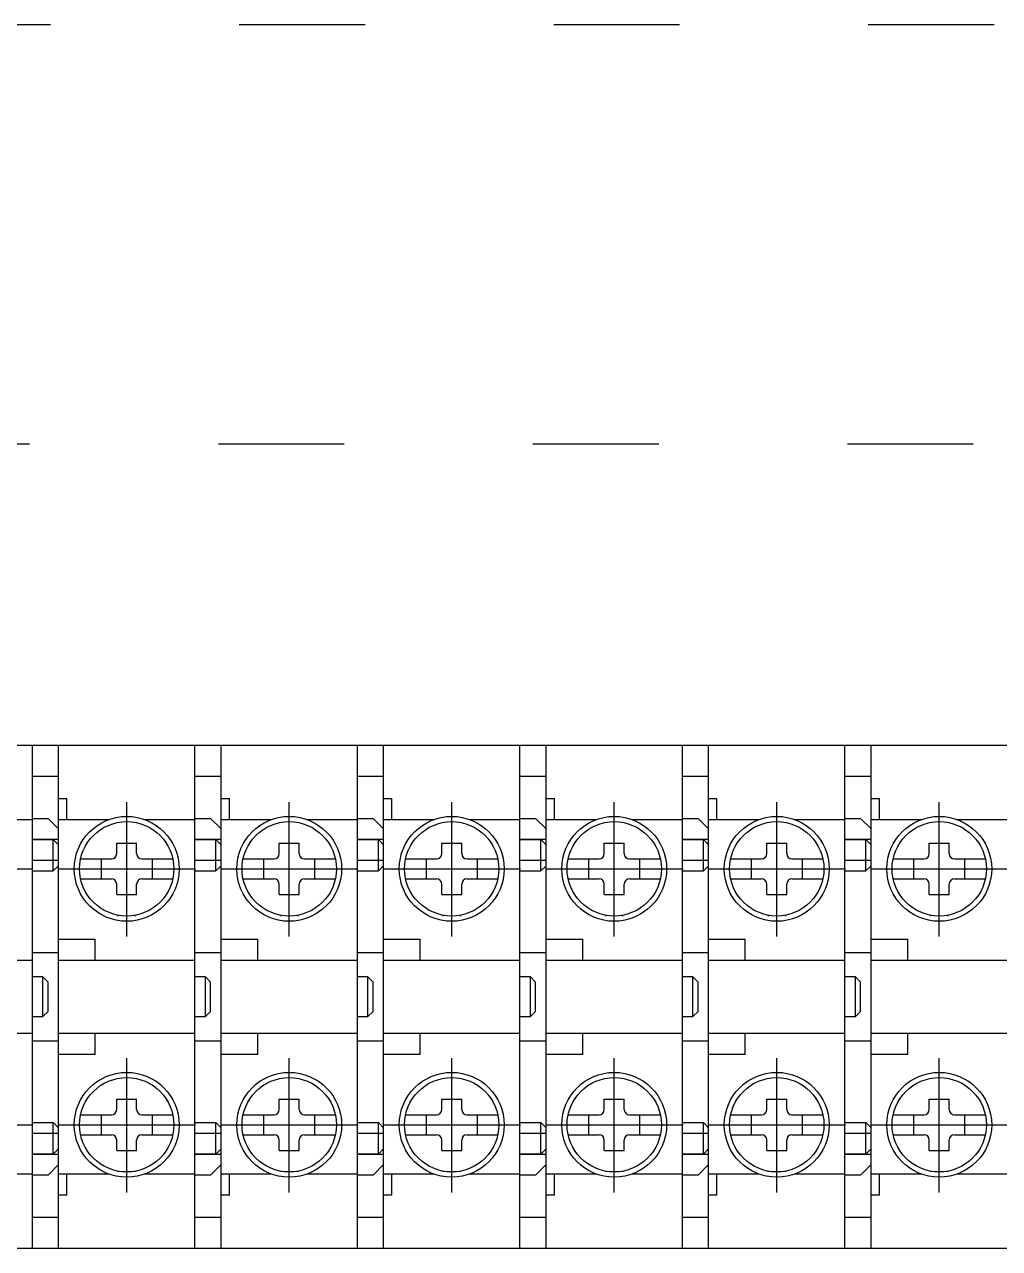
# Model space of a CAD drawing. Header units: millimetres. Extents: x 14879 to 38758, y -20740 to 1136.
# Drawn here: x 35411.6 to 35504.6, y -7659.7 to -7543 of the extents above; entities that cross this region are included whole.
import ezdxf

# ---------------------------------------------------------------- set-up
doc = ezdxf.new("R2010")
doc.units = ezdxf.units.MM
doc.linetypes.add('ACAD_ISO03W100', pattern=[30, 12, -18])
doc.linetypes.add('CENTER', pattern=[50.8, 31.75, -6.35, 6.35, -6.35])

msp = doc.modelspace()

# ---------------------------------------------------------------- linework, layer by layer
at = {"color": 3}
for p, q in [((35396.88, -7611.69), (35412.38, -7611.69)), ((35412.38, -7659.69), (35412.38, -7611.69)), ((35412.38, -7659.69), (35412.38, -7611.69)), ((35412.38, -7611.69), (35427.88, -7611.69)), ((35412.38, -7659.69), (35412.38, -7611.69)), ((35414.88, -7632.19), (35414.88, -7611.69)), ((35427.88, -7659.69), (35427.88, -7611.69)), ((35427.88, -7659.69), (35427.88, -7611.69)), ((35427.88, -7611.69), (35443.38, -7611.69)), ((35427.88, -7659.69), (35427.88, -7611.69)), ((35430.38, -7632.19), (35430.38, -7611.69)), ((35443.38, -7659.69), (35443.38, -7611.69)), ((35443.38, -7659.69), (35443.38, -7611.69)), ((35443.38, -7611.69), (35458.88, -7611.69)), ((35443.38, -7659.69), (35443.38, -7611.69)), ((35445.88, -7632.19), (35445.88, -7611.69)), ((35458.88, -7659.69), (35458.88, -7611.69)), ((35458.88, -7659.69), (35458.88, -7611.69)), ((35458.88, -7611.69), (35474.38, -7611.69)), ((35458.88, -7659.69), (35458.88, -7611.69)), ((35461.38, -7632.19), (35461.38, -7611.69)), ((35474.38, -7659.69), (35474.38, -7611.69)), ((35474.38, -7659.69), (35474.38, -7611.69)), ((35474.38, -7611.69), (35489.88, -7611.69)), ((35474.38, -7659.69), (35474.38, -7611.69)), ((35476.88, -7632.19), (35476.88, -7611.69)), ((35489.88, -7659.69), (35489.88, -7611.69)), ((35489.88, -7659.69), (35489.88, -7611.69)), ((35489.88, -7611.69), (35505.38, -7611.69)), ((35489.88, -7659.69), (35489.88, -7611.69)), ((35492.38, -7632.19), (35492.38, -7611.69)), ((35414.88, -7614.68), (35412.38, -7614.68)), ((35430.38, -7614.68), (35427.88, -7614.68)), ((35445.88, -7614.68), (35443.38, -7614.68)), ((35461.38, -7614.68), (35458.88, -7614.68)), ((35476.88, -7614.68), (35474.38, -7614.68)), ((35492.38, -7614.68), (35489.88, -7614.68)), ((35414.88, -7616.79), (35415.68, -7616.79)), ((35415.68, -7618.79), (35415.68, -7616.79)), ((35430.38, -7616.79), (35431.18, -7616.79)), ((35431.18, -7618.79), (35431.18, -7616.79)), ((35445.88, -7616.79), (35446.68, -7616.79)), ((35446.68, -7618.79), (35446.68, -7616.79)), ((35461.38, -7616.79), (35462.18, -7616.79)), ((35462.18, -7618.79), (35462.18, -7616.79)), ((35476.88, -7616.79), (35477.68, -7616.79)), ((35477.68, -7618.79), (35477.68, -7616.79)), ((35492.38, -7616.79), (35493.18, -7616.79)), ((35493.18, -7618.79), (35493.18, -7616.79)), ((35407.58, -7618.79), (35412.38, -7618.79)), ((35412.38, -7618.69), (35413.88, -7618.69)), ((35412.38, -7618.69), (35413.88, -7618.69)), ((35414.88, -7619.69), (35413.88, -7618.69)), ((35414.88, -7619.69), (35413.88, -7618.69)), ((35414.88, -7618.79), (35419.67, -7618.79)), ((35423.08, -7618.79), (35427.88, -7618.79)), ((35427.88, -7618.69), (35429.38, -7618.69)), ((35427.88, -7618.69), (35429.38, -7618.69)), ((35430.38, -7619.69), (35429.38, -7618.69)), ((35430.38, -7619.69), (35429.38, -7618.69)), ((35430.38, -7618.79), (35435.17, -7618.79)), ((35438.58, -7618.79), (35443.38, -7618.79)), ((35443.38, -7618.69), (35444.88, -7618.69)), ((35443.38, -7618.69), (35444.88, -7618.69)), ((35445.88, -7619.69), (35444.88, -7618.69)), ((35445.88, -7619.69), (35444.88, -7618.69)), ((35445.88, -7618.79), (35450.67, -7618.79)), ((35454.08, -7618.79), (35458.88, -7618.79)), ((35458.88, -7618.69), (35460.38, -7618.69)), ((35458.88, -7618.69), (35460.38, -7618.69)), ((35461.38, -7619.69), (35460.38, -7618.69)), ((35461.38, -7619.69), (35460.38, -7618.69)), ((35461.38, -7618.79), (35466.17, -7618.79)), ((35469.58, -7618.79), (35474.38, -7618.79)), ((35474.38, -7618.69), (35475.88, -7618.69)), ((35474.38, -7618.69), (35475.88, -7618.69)), ((35476.88, -7619.69), (35475.88, -7618.69)), ((35476.88, -7619.69), (35475.88, -7618.69)), ((35476.88, -7618.79), (35481.67, -7618.79)), ((35485.08, -7618.79), (35489.88, -7618.79)), ((35489.88, -7618.69), (35491.38, -7618.69)), ((35489.88, -7618.69), (35491.38, -7618.69)), ((35492.38, -7619.69), (35491.38, -7618.69)), ((35492.38, -7619.69), (35491.38, -7618.69)), ((35492.38, -7618.79), (35497.17, -7618.79)), ((35500.58, -7618.79), (35505.38, -7618.79)), ((35412.38, -7620.69), (35414.38, -7620.69)), ((35412.38, -7620.69), (35414.38, -7620.69)), ((35414.88, -7620.69), (35412.38, -7620.69)), ((35414.38, -7623.69), (35414.38, -7620.69)), ((35414.38, -7620.69), (35414.88, -7621.19)), ((35414.38, -7623.69), (35414.38, -7620.69)), ((35414.38, -7620.69), (35414.88, -7621.19)), ((35414.88, -7651.69), (35414.88, -7619.69)), ((35414.88, -7651.69), (35414.88, -7619.69)), ((35427.88, -7620.69), (35429.88, -7620.69)), ((35427.88, -7620.69), (35429.88, -7620.69)), ((35430.38, -7620.69), (35427.88, -7620.69)), ((35429.88, -7623.69), (35429.88, -7620.69)), ((35429.88, -7620.69), (35430.38, -7621.19)), ((35429.88, -7623.69), (35429.88, -7620.69)), ((35429.88, -7620.69), (35430.38, -7621.19)), ((35430.38, -7651.69), (35430.38, -7619.69)), ((35430.38, -7651.69), (35430.38, -7619.69)), ((35443.38, -7620.69), (35445.38, -7620.69)), ((35443.38, -7620.69), (35445.38, -7620.69)), ((35445.88, -7620.69), (35443.38, -7620.69)), ((35445.38, -7623.69), (35445.38, -7620.69)), ((35445.38, -7620.69), (35445.88, -7621.19)), ((35445.38, -7623.69), (35445.38, -7620.69)), ((35445.38, -7620.69), (35445.88, -7621.19)), ((35445.88, -7651.69), (35445.88, -7619.69)), ((35445.88, -7651.69), (35445.88, -7619.69)), ((35458.88, -7620.69), (35460.88, -7620.69)), ((35458.88, -7620.69), (35460.88, -7620.69)), ((35461.38, -7620.69), (35458.88, -7620.69)), ((35460.88, -7623.69), (35460.88, -7620.69)), ((35460.88, -7620.69), (35461.38, -7621.19)), ((35460.88, -7623.69), (35460.88, -7620.69)), ((35460.88, -7620.69), (35461.38, -7621.19)), ((35461.38, -7651.69), (35461.38, -7619.69)), ((35461.38, -7651.69), (35461.38, -7619.69)), ((35474.38, -7620.69), (35476.38, -7620.69)), ((35474.38, -7620.69), (35476.38, -7620.69)), ((35476.88, -7620.69), (35474.38, -7620.69)), ((35476.38, -7623.69), (35476.38, -7620.69)), ((35476.38, -7620.69), (35476.88, -7621.19)), ((35476.38, -7623.69), (35476.38, -7620.69)), ((35476.38, -7620.69), (35476.88, -7621.19)), ((35476.88, -7651.69), (35476.88, -7619.69)), ((35476.88, -7651.69), (35476.88, -7619.69)), ((35489.88, -7620.69), (35491.88, -7620.69)), ((35489.88, -7620.69), (35491.88, -7620.69)), ((35492.38, -7620.69), (35489.88, -7620.69)), ((35491.88, -7623.69), (35491.88, -7620.69)), ((35491.88, -7620.69), (35492.38, -7621.19)), ((35491.88, -7623.69), (35491.88, -7620.69)), ((35491.88, -7620.69), (35492.38, -7621.19)), ((35492.38, -7651.69), (35492.38, -7619.69)), ((35492.38, -7651.69), (35492.38, -7619.69)), ((35420.43, -7621.04), (35422.33, -7621.04)), ((35420.43, -7622.04), (35420.43, -7621.04)), ((35422.33, -7622.04), (35422.33, -7621.04)), ((35435.93, -7621.04), (35437.83, -7621.04)), ((35435.93, -7622.04), (35435.93, -7621.04)), ((35437.83, -7622.04), (35437.83, -7621.04)), ((35451.43, -7621.04), (35453.33, -7621.04)), ((35451.43, -7622.04), (35451.43, -7621.04)), ((35453.33, -7622.04), (35453.33, -7621.04)), ((35466.93, -7621.04), (35468.83, -7621.04)), ((35466.93, -7622.04), (35466.93, -7621.04)), ((35468.83, -7622.04), (35468.83, -7621.04)), ((35482.43, -7621.04), (35484.33, -7621.04)), ((35482.43, -7622.04), (35482.43, -7621.04)), ((35484.33, -7622.04), (35484.33, -7621.04)), ((35497.93, -7621.04), (35499.83, -7621.04)), ((35497.93, -7622.04), (35497.93, -7621.04)), ((35499.83, -7622.04), (35499.83, -7621.04)), ((35414.88, -7622.69), (35412.38, -7622.69)), ((35416.98, -7622.54), (35419.93, -7622.54)), ((35418.93, -7622.54), (35418.93, -7624.44)), ((35422.83, -7622.54), (35425.78, -7622.54)), ((35423.83, -7624.44), (35423.83, -7622.54)), ((35430.38, -7622.69), (35427.88, -7622.69)), ((35432.48, -7622.54), (35435.43, -7622.54)), ((35434.43, -7622.54), (35434.43, -7624.44)), ((35438.33, -7622.54), (35441.28, -7622.54)), ((35439.33, -7624.44), (35439.33, -7622.54)), ((35445.88, -7622.69), (35443.38, -7622.69)), ((35447.98, -7622.54), (35450.93, -7622.54)), ((35449.93, -7622.54), (35449.93, -7624.44)), ((35453.83, -7622.54), (35456.78, -7622.54)), ((35454.83, -7624.44), (35454.83, -7622.54)), ((35461.38, -7622.69), (35458.88, -7622.69)), ((35463.48, -7622.54), (35466.43, -7622.54)), ((35465.43, -7622.54), (35465.43, -7624.44)), ((35469.33, -7622.54), (35472.28, -7622.54)), ((35470.33, -7624.44), (35470.33, -7622.54)), ((35476.88, -7622.69), (35474.38, -7622.69)), ((35478.98, -7622.54), (35481.93, -7622.54)), ((35480.93, -7622.54), (35480.93, -7624.44)), ((35484.83, -7622.54), (35487.78, -7622.54)), ((35485.83, -7624.44), (35485.83, -7622.54)), ((35492.38, -7622.69), (35489.88, -7622.69)), ((35494.48, -7622.54), (35497.43, -7622.54)), ((35496.43, -7622.54), (35496.43, -7624.44)), ((35500.33, -7622.54), (35503.28, -7622.54)), ((35501.33, -7624.44), (35501.33, -7622.54)), ((35412.38, -7623.69), (35414.38, -7623.69)), ((35412.38, -7623.69), (35414.38, -7623.69)), ((35414.38, -7623.69), (35414.88, -7623.19)), ((35414.38, -7623.69), (35414.88, -7623.19)), ((35427.88, -7623.69), (35429.88, -7623.69)), ((35427.88, -7623.69), (35429.88, -7623.69)), ((35429.88, -7623.69), (35430.38, -7623.19)), ((35429.88, -7623.69), (35430.38, -7623.19)), ((35443.38, -7623.69), (35445.38, -7623.69)), ((35443.38, -7623.69), (35445.38, -7623.69)), ((35445.38, -7623.69), (35445.88, -7623.19)), ((35445.38, -7623.69), (35445.88, -7623.19)), ((35458.88, -7623.69), (35460.88, -7623.69)), ((35458.88, -7623.69), (35460.88, -7623.69)), ((35460.88, -7623.69), (35461.38, -7623.19)), ((35460.88, -7623.69), (35461.38, -7623.19)), ((35474.38, -7623.69), (35476.38, -7623.69)), ((35474.38, -7623.69), (35476.38, -7623.69)), ((35476.38, -7623.69), (35476.88, -7623.19)), ((35476.38, -7623.69), (35476.88, -7623.19)), ((35489.88, -7623.69), (35491.88, -7623.69)), ((35489.88, -7623.69), (35491.88, -7623.69)), ((35491.88, -7623.69), (35492.38, -7623.19)), ((35491.88, -7623.69), (35492.38, -7623.19)), ((35416.98, -7624.44), (35419.93, -7624.44)), ((35420.43, -7625.94), (35420.43, -7624.94)), ((35422.33, -7625.94), (35422.33, -7624.94)), ((35422.83, -7624.44), (35425.78, -7624.44)), ((35432.48, -7624.44), (35435.43, -7624.44)), ((35435.93, -7625.94), (35435.93, -7624.94)), ((35437.83, -7625.94), (35437.83, -7624.94)), ((35438.33, -7624.44), (35441.28, -7624.44)), ((35447.98, -7624.44), (35450.93, -7624.44)), ((35451.43, -7625.94), (35451.43, -7624.94)), ((35453.33, -7625.94), (35453.33, -7624.94)), ((35453.83, -7624.44), (35456.78, -7624.44)), ((35463.48, -7624.44), (35466.43, -7624.44)), ((35466.93, -7625.94), (35466.93, -7624.94)), ((35468.83, -7625.94), (35468.83, -7624.94)), ((35469.33, -7624.44), (35472.28, -7624.44)), ((35478.98, -7624.44), (35481.93, -7624.44)), ((35482.43, -7625.94), (35482.43, -7624.94)), ((35484.33, -7625.94), (35484.33, -7624.94)), ((35484.83, -7624.44), (35487.78, -7624.44)), ((35494.48, -7624.44), (35497.43, -7624.44)), ((35497.93, -7625.94), (35497.93, -7624.94)), ((35499.83, -7625.94), (35499.83, -7624.94)), ((35500.33, -7624.44), (35503.28, -7624.44)), ((35420.43, -7625.94), (35422.33, -7625.94)), ((35435.93, -7625.94), (35437.83, -7625.94)), ((35451.43, -7625.94), (35453.33, -7625.94)), ((35466.93, -7625.94), (35468.83, -7625.94)), ((35482.43, -7625.94), (35484.33, -7625.94)), ((35497.93, -7625.94), (35499.83, -7625.94)), ((35420.58, -7627.99), (35420.58, -7627.91)), ((35422.18, -7627.91), (35422.18, -7627.99)), ((35436.08, -7627.99), (35436.08, -7627.91)), ((35437.68, -7627.91), (35437.68, -7627.99)), ((35451.58, -7627.99), (35451.58, -7627.91)), ((35453.18, -7627.91), (35453.18, -7627.99)), ((35467.08, -7627.99), (35467.08, -7627.91)), ((35468.68, -7627.91), (35468.68, -7627.99)), ((35482.58, -7627.99), (35482.58, -7627.91)), ((35484.18, -7627.91), (35484.18, -7627.99)), ((35498.08, -7627.99), (35498.08, -7627.91)), ((35499.68, -7627.91), (35499.68, -7627.99)), ((35414.88, -7630.19), (35418.38, -7630.19)), ((35418.38, -7632.19), (35418.38, -7630.19)), ((35430.38, -7630.19), (35433.88, -7630.19)), ((35433.88, -7632.19), (35433.88, -7630.19)), ((35445.88, -7630.19), (35449.38, -7630.19)), ((35449.38, -7632.19), (35449.38, -7630.19)), ((35461.38, -7630.19), (35464.88, -7630.19)), ((35464.88, -7632.19), (35464.88, -7630.19)), ((35476.88, -7630.19), (35480.38, -7630.19)), ((35480.38, -7632.19), (35480.38, -7630.19)), ((35492.38, -7630.19), (35495.88, -7630.19)), ((35495.88, -7632.19), (35495.88, -7630.19)), ((35399.38, -7632.19), (35412.38, -7632.19)), ((35414.88, -7631.49), (35412.38, -7631.49)), ((35414.88, -7632.19), (35427.88, -7632.19)), ((35430.38, -7631.49), (35427.88, -7631.49)), ((35430.38, -7632.19), (35443.38, -7632.19)), ((35445.88, -7631.49), (35443.38, -7631.49)), ((35445.88, -7632.19), (35458.88, -7632.19)), ((35461.38, -7631.49), (35458.88, -7631.49)), ((35461.38, -7632.19), (35474.38, -7632.19)), ((35476.88, -7631.49), (35474.38, -7631.49)), ((35476.88, -7632.19), (35489.88, -7632.19)), ((35492.38, -7631.49), (35489.88, -7631.49)), ((35492.38, -7632.19), (35505.38, -7632.19)), ((35413.38, -7633.79), (35412.38, -7633.79)), ((35413.38, -7633.79), (35412.38, -7633.79)), ((35413.38, -7637.58), (35413.38, -7633.79)), ((35413.38, -7633.79), (35413.88, -7634.29)), ((35413.38, -7637.58), (35413.38, -7633.79)), ((35413.38, -7633.79), (35413.88, -7634.29)), ((35413.88, -7637.08), (35413.88, -7634.29)), ((35413.88, -7637.08), (35413.88, -7634.29)), ((35428.88, -7633.79), (35427.88, -7633.79)), ((35428.88, -7633.79), (35427.88, -7633.79)), ((35428.88, -7637.58), (35428.88, -7633.79)), ((35428.88, -7633.79), (35429.38, -7634.29)), ((35428.88, -7637.58), (35428.88, -7633.79)), ((35428.88, -7633.79), (35429.38, -7634.29)), ((35429.38, -7637.08), (35429.38, -7634.29)), ((35429.38, -7637.08), (35429.38, -7634.29)), ((35444.38, -7633.79), (35443.38, -7633.79)), ((35444.38, -7633.79), (35443.38, -7633.79)), ((35444.38, -7637.58), (35444.38, -7633.79)), ((35444.38, -7633.79), (35444.88, -7634.29)), ((35444.38, -7637.58), (35444.38, -7633.79)), ((35444.38, -7633.79), (35444.88, -7634.29)), ((35444.88, -7637.08), (35444.88, -7634.29)), ((35444.88, -7637.08), (35444.88, -7634.29)), ((35459.88, -7633.79), (35458.88, -7633.79)), ((35459.88, -7633.79), (35458.88, -7633.79)), ((35459.88, -7637.58), (35459.88, -7633.79)), ((35459.88, -7633.79), (35460.38, -7634.29)), ((35459.88, -7637.58), (35459.88, -7633.79)), ((35459.88, -7633.79), (35460.38, -7634.29)), ((35460.38, -7637.08), (35460.38, -7634.29)), ((35460.38, -7637.08), (35460.38, -7634.29)), ((35475.38, -7633.79), (35474.38, -7633.79)), ((35475.38, -7633.79), (35474.38, -7633.79)), ((35475.38, -7637.58), (35475.38, -7633.79)), ((35475.38, -7633.79), (35475.88, -7634.29)), ((35475.38, -7637.58), (35475.38, -7633.79)), ((35475.38, -7633.79), (35475.88, -7634.29)), ((35475.88, -7637.08), (35475.88, -7634.29)), ((35475.88, -7637.08), (35475.88, -7634.29)), ((35490.88, -7633.79), (35489.88, -7633.79)), ((35490.88, -7633.79), (35489.88, -7633.79)), ((35490.88, -7637.58), (35490.88, -7633.79)), ((35490.88, -7633.79), (35491.38, -7634.29)), ((35490.88, -7637.58), (35490.88, -7633.79)), ((35490.88, -7633.79), (35491.38, -7634.29)), ((35491.38, -7637.08), (35491.38, -7634.29)), ((35491.38, -7637.08), (35491.38, -7634.29)), ((35413.88, -7637.08), (35413.38, -7637.58)), ((35413.88, -7637.08), (35413.38, -7637.58)), ((35429.38, -7637.08), (35428.88, -7637.58)), ((35429.38, -7637.08), (35428.88, -7637.58)), ((35444.88, -7637.08), (35444.38, -7637.58)), ((35444.88, -7637.08), (35444.38, -7637.58)), ((35460.38, -7637.08), (35459.88, -7637.58)), ((35460.38, -7637.08), (35459.88, -7637.58)), ((35475.88, -7637.08), (35475.38, -7637.58)), ((35475.88, -7637.08), (35475.38, -7637.58)), ((35491.38, -7637.08), (35490.88, -7637.58)), ((35491.38, -7637.08), (35490.88, -7637.58)), ((35412.38, -7637.58), (35413.38, -7637.58)), ((35412.38, -7637.58), (35413.38, -7637.58)), ((35427.88, -7637.58), (35428.88, -7637.58)), ((35427.88, -7637.58), (35428.88, -7637.58)), ((35443.38, -7637.58), (35444.38, -7637.58)), ((35443.38, -7637.58), (35444.38, -7637.58)), ((35458.88, -7637.58), (35459.88, -7637.58)), ((35458.88, -7637.58), (35459.88, -7637.58)), ((35474.38, -7637.58), (35475.38, -7637.58)), ((35474.38, -7637.58), (35475.38, -7637.58)), ((35489.88, -7637.58), (35490.88, -7637.58)), ((35489.88, -7637.58), (35490.88, -7637.58)), ((35412.38, -7639.19), (35399.38, -7639.19)), ((35427.88, -7639.19), (35414.88, -7639.19)), ((35414.88, -7659.69), (35414.88, -7639.19)), ((35418.38, -7641.19), (35418.38, -7639.19)), ((35443.38, -7639.19), (35430.38, -7639.19)), ((35430.38, -7659.69), (35430.38, -7639.19)), ((35433.88, -7641.19), (35433.88, -7639.19)), ((35458.88, -7639.19), (35445.88, -7639.19)), ((35445.88, -7659.69), (35445.88, -7639.19)), ((35449.38, -7641.19), (35449.38, -7639.19)), ((35474.38, -7639.19), (35461.38, -7639.19)), ((35461.38, -7659.69), (35461.38, -7639.19)), ((35464.88, -7641.19), (35464.88, -7639.19)), ((35489.88, -7639.19), (35476.88, -7639.19)), ((35476.88, -7659.69), (35476.88, -7639.19)), ((35480.38, -7641.19), (35480.38, -7639.19)), ((35505.38, -7639.19), (35492.38, -7639.19)), ((35492.38, -7659.69), (35492.38, -7639.19)), ((35495.88, -7641.19), (35495.88, -7639.19)), ((35412.38, -7639.89), (35414.88, -7639.89)), ((35427.88, -7639.89), (35430.38, -7639.89)), ((35443.38, -7639.89), (35445.88, -7639.89)), ((35458.88, -7639.89), (35461.38, -7639.89)), ((35474.38, -7639.89), (35476.88, -7639.89)), ((35489.88, -7639.89), (35492.38, -7639.89)), ((35418.38, -7641.19), (35414.88, -7641.19)), ((35433.88, -7641.19), (35430.38, -7641.19)), ((35449.38, -7641.19), (35445.88, -7641.19)), ((35464.88, -7641.19), (35461.38, -7641.19)), ((35480.38, -7641.19), (35476.88, -7641.19)), ((35495.88, -7641.19), (35492.38, -7641.19)), ((35420.43, -7645.44), (35422.33, -7645.44)), ((35420.43, -7646.44), (35420.43, -7645.44)), ((35422.33, -7646.44), (35422.33, -7645.44)), ((35435.93, -7645.44), (35437.83, -7645.44)), ((35435.93, -7646.44), (35435.93, -7645.44)), ((35437.83, -7646.44), (35437.83, -7645.44)), ((35451.43, -7645.44), (35453.33, -7645.44)), ((35451.43, -7646.44), (35451.43, -7645.44)), ((35453.33, -7646.44), (35453.33, -7645.44)), ((35466.93, -7645.44), (35468.83, -7645.44)), ((35466.93, -7646.44), (35466.93, -7645.44)), ((35468.83, -7646.44), (35468.83, -7645.44)), ((35482.43, -7645.44), (35484.33, -7645.44)), ((35482.43, -7646.44), (35482.43, -7645.44)), ((35484.33, -7646.44), (35484.33, -7645.44)), ((35497.93, -7645.44), (35499.83, -7645.44)), ((35497.93, -7646.44), (35497.93, -7645.44)), ((35499.83, -7646.44), (35499.83, -7645.44)), ((35416.98, -7646.94), (35419.93, -7646.94)), ((35418.93, -7646.94), (35418.93, -7648.84)), ((35422.83, -7646.94), (35425.78, -7646.94)), ((35423.83, -7648.84), (35423.83, -7646.94)), ((35432.48, -7646.94), (35435.43, -7646.94)), ((35434.43, -7646.94), (35434.43, -7648.84)), ((35438.33, -7646.94), (35441.28, -7646.94)), ((35439.33, -7648.84), (35439.33, -7646.94)), ((35447.98, -7646.94), (35450.93, -7646.94)), ((35449.93, -7646.94), (35449.93, -7648.84)), ((35453.83, -7646.94), (35456.78, -7646.94)), ((35454.83, -7648.84), (35454.83, -7646.94)), ((35463.48, -7646.94), (35466.43, -7646.94)), ((35465.43, -7646.94), (35465.43, -7648.84)), ((35469.33, -7646.94), (35472.28, -7646.94)), ((35470.33, -7648.84), (35470.33, -7646.94)), ((35478.98, -7646.94), (35481.93, -7646.94)), ((35480.93, -7646.94), (35480.93, -7648.84)), ((35484.83, -7646.94), (35487.78, -7646.94)), ((35485.83, -7648.84), (35485.83, -7646.94)), ((35494.48, -7646.94), (35497.43, -7646.94)), ((35496.43, -7646.94), (35496.43, -7648.84)), ((35500.33, -7646.94), (35503.28, -7646.94)), ((35501.33, -7648.84), (35501.33, -7646.94)), ((35414.38, -7647.69), (35412.38, -7647.69)), ((35414.38, -7647.69), (35412.38, -7647.69)), ((35412.38, -7648.68), (35414.88, -7648.68)), ((35414.88, -7648.18), (35414.38, -7647.68)), ((35414.88, -7648.18), (35414.38, -7647.68)), ((35414.38, -7650.69), (35414.38, -7647.69)), ((35414.38, -7650.69), (35414.38, -7647.69)), ((35416.98, -7648.84), (35419.93, -7648.84)), ((35422.83, -7648.84), (35425.78, -7648.84)), ((35429.88, -7647.69), (35427.88, -7647.69)), ((35429.88, -7647.69), (35427.88, -7647.69)), ((35427.88, -7648.68), (35430.38, -7648.68)), ((35430.38, -7648.18), (35429.88, -7647.68)), ((35430.38, -7648.18), (35429.88, -7647.68)), ((35429.88, -7650.69), (35429.88, -7647.69)), ((35429.88, -7650.69), (35429.88, -7647.69)), ((35432.48, -7648.84), (35435.43, -7648.84)), ((35438.33, -7648.84), (35441.28, -7648.84)), ((35445.38, -7647.69), (35443.38, -7647.69)), ((35445.38, -7647.69), (35443.38, -7647.69)), ((35443.38, -7648.68), (35445.88, -7648.68)), ((35445.88, -7648.18), (35445.38, -7647.68)), ((35445.88, -7648.18), (35445.38, -7647.68)), ((35445.38, -7650.69), (35445.38, -7647.69)), ((35445.38, -7650.69), (35445.38, -7647.69)), ((35447.98, -7648.84), (35450.93, -7648.84)), ((35453.83, -7648.84), (35456.78, -7648.84)), ((35460.88, -7647.69), (35458.88, -7647.69)), ((35460.88, -7647.69), (35458.88, -7647.69)), ((35458.88, -7648.68), (35461.38, -7648.68)), ((35461.38, -7648.18), (35460.88, -7647.68)), ((35461.38, -7648.18), (35460.88, -7647.68)), ((35460.88, -7650.69), (35460.88, -7647.69)), ((35460.88, -7650.69), (35460.88, -7647.69)), ((35463.48, -7648.84), (35466.43, -7648.84)), ((35469.33, -7648.84), (35472.28, -7648.84)), ((35476.38, -7647.69), (35474.38, -7647.69)), ((35476.38, -7647.69), (35474.38, -7647.69)), ((35474.38, -7648.68), (35476.88, -7648.68)), ((35476.88, -7648.18), (35476.38, -7647.68)), ((35476.88, -7648.18), (35476.38, -7647.68)), ((35476.38, -7650.69), (35476.38, -7647.69)), ((35476.38, -7650.69), (35476.38, -7647.69)), ((35478.98, -7648.84), (35481.93, -7648.84)), ((35484.83, -7648.84), (35487.78, -7648.84)), ((35491.88, -7647.69), (35489.88, -7647.69)), ((35491.88, -7647.69), (35489.88, -7647.69)), ((35489.88, -7648.68), (35492.38, -7648.68)), ((35492.38, -7648.18), (35491.88, -7647.68)), ((35492.38, -7648.18), (35491.88, -7647.68)), ((35491.88, -7650.69), (35491.88, -7647.69)), ((35491.88, -7650.69), (35491.88, -7647.69)), ((35494.48, -7648.84), (35497.43, -7648.84)), ((35500.33, -7648.84), (35503.28, -7648.84)), ((35420.43, -7650.34), (35420.43, -7649.34)), ((35422.33, -7650.34), (35422.33, -7649.34)), ((35435.93, -7650.34), (35435.93, -7649.34)), ((35437.83, -7650.34), (35437.83, -7649.34)), ((35451.43, -7650.34), (35451.43, -7649.34)), ((35453.33, -7650.34), (35453.33, -7649.34)), ((35466.93, -7650.34), (35466.93, -7649.34)), ((35468.83, -7650.34), (35468.83, -7649.34)), ((35482.43, -7650.34), (35482.43, -7649.34)), ((35484.33, -7650.34), (35484.33, -7649.34)), ((35497.93, -7650.34), (35497.93, -7649.34)), ((35499.83, -7650.34), (35499.83, -7649.34)), ((35414.38, -7650.69), (35412.38, -7650.69)), ((35414.38, -7650.69), (35412.38, -7650.69)), ((35412.38, -7650.69), (35414.88, -7650.69)), ((35414.88, -7650.19), (35414.38, -7650.68)), ((35414.88, -7650.19), (35414.38, -7650.68)), ((35420.43, -7650.34), (35422.33, -7650.34)), ((35429.88, -7650.69), (35427.88, -7650.69)), ((35429.88, -7650.69), (35427.88, -7650.69)), ((35427.88, -7650.69), (35430.38, -7650.69)), ((35430.38, -7650.19), (35429.88, -7650.68)), ((35430.38, -7650.19), (35429.88, -7650.68)), ((35435.93, -7650.34), (35437.83, -7650.34)), ((35445.38, -7650.69), (35443.38, -7650.69)), ((35445.38, -7650.69), (35443.38, -7650.69)), ((35443.38, -7650.69), (35445.88, -7650.69)), ((35445.88, -7650.19), (35445.38, -7650.68)), ((35445.88, -7650.19), (35445.38, -7650.68)), ((35451.43, -7650.34), (35453.33, -7650.34)), ((35460.88, -7650.69), (35458.88, -7650.69)), ((35460.88, -7650.69), (35458.88, -7650.69)), ((35458.88, -7650.69), (35461.38, -7650.69)), ((35461.38, -7650.19), (35460.88, -7650.68)), ((35461.38, -7650.19), (35460.88, -7650.68)), ((35466.93, -7650.34), (35468.83, -7650.34)), ((35476.38, -7650.69), (35474.38, -7650.69)), ((35476.38, -7650.69), (35474.38, -7650.69)), ((35474.38, -7650.69), (35476.88, -7650.69)), ((35476.88, -7650.19), (35476.38, -7650.68)), ((35476.88, -7650.19), (35476.38, -7650.68)), ((35482.43, -7650.34), (35484.33, -7650.34)), ((35491.88, -7650.69), (35489.88, -7650.69)), ((35491.88, -7650.69), (35489.88, -7650.69)), ((35489.88, -7650.69), (35492.38, -7650.69)), ((35492.38, -7650.19), (35491.88, -7650.68)), ((35492.38, -7650.19), (35491.88, -7650.68)), ((35497.93, -7650.34), (35499.83, -7650.34)), ((35413.88, -7652.68), (35414.88, -7651.68)), ((35413.88, -7652.68), (35414.88, -7651.68)), ((35420.58, -7652.39), (35420.58, -7652.31)), ((35422.18, -7652.31), (35422.18, -7652.39)), ((35429.38, -7652.68), (35430.38, -7651.68)), ((35429.38, -7652.68), (35430.38, -7651.68)), ((35436.08, -7652.39), (35436.08, -7652.31)), ((35437.68, -7652.31), (35437.68, -7652.39)), ((35444.88, -7652.68), (35445.88, -7651.68)), ((35444.88, -7652.68), (35445.88, -7651.68)), ((35451.58, -7652.39), (35451.58, -7652.31)), ((35453.18, -7652.31), (35453.18, -7652.39)), ((35460.38, -7652.68), (35461.38, -7651.68)), ((35460.38, -7652.68), (35461.38, -7651.68)), ((35467.08, -7652.39), (35467.08, -7652.31)), ((35468.68, -7652.31), (35468.68, -7652.39)), ((35475.88, -7652.68), (35476.88, -7651.68)), ((35475.88, -7652.68), (35476.88, -7651.68)), ((35482.58, -7652.39), (35482.58, -7652.31)), ((35484.18, -7652.31), (35484.18, -7652.39)), ((35491.38, -7652.68), (35492.38, -7651.68)), ((35491.38, -7652.68), (35492.38, -7651.68)), ((35498.08, -7652.39), (35498.08, -7652.31)), ((35499.68, -7652.31), (35499.68, -7652.39)), ((35412.38, -7652.59), (35407.58, -7652.59)), ((35413.88, -7652.69), (35412.38, -7652.69)), ((35413.88, -7652.69), (35412.38, -7652.69)), ((35419.67, -7652.59), (35414.88, -7652.59)), ((35415.68, -7654.59), (35415.68, -7652.59)), ((35427.88, -7652.59), (35423.08, -7652.59)), ((35429.38, -7652.69), (35427.88, -7652.69)), ((35429.38, -7652.69), (35427.88, -7652.69)), ((35435.17, -7652.59), (35430.38, -7652.59)), ((35431.18, -7654.59), (35431.18, -7652.59)), ((35443.38, -7652.59), (35438.58, -7652.59)), ((35444.88, -7652.69), (35443.38, -7652.69)), ((35444.88, -7652.69), (35443.38, -7652.69)), ((35450.67, -7652.59), (35445.88, -7652.59)), ((35446.68, -7654.59), (35446.68, -7652.59)), ((35458.88, -7652.59), (35454.08, -7652.59)), ((35460.38, -7652.69), (35458.88, -7652.69)), ((35460.38, -7652.69), (35458.88, -7652.69)), ((35466.17, -7652.59), (35461.38, -7652.59)), ((35462.18, -7654.59), (35462.18, -7652.59)), ((35474.38, -7652.59), (35469.58, -7652.59)), ((35475.88, -7652.69), (35474.38, -7652.69)), ((35475.88, -7652.69), (35474.38, -7652.69)), ((35481.67, -7652.59), (35476.88, -7652.59)), ((35477.68, -7654.59), (35477.68, -7652.59)), ((35489.88, -7652.59), (35485.08, -7652.59)), ((35491.38, -7652.69), (35489.88, -7652.69)), ((35491.38, -7652.69), (35489.88, -7652.69)), ((35497.17, -7652.59), (35492.38, -7652.59)), ((35493.18, -7654.59), (35493.18, -7652.59)), ((35505.38, -7652.59), (35500.58, -7652.59)), ((35415.68, -7654.59), (35414.88, -7654.59)), ((35431.18, -7654.59), (35430.38, -7654.59)), ((35446.68, -7654.59), (35445.88, -7654.59)), ((35462.18, -7654.59), (35461.38, -7654.59)), ((35477.68, -7654.59), (35476.88, -7654.59)), ((35493.18, -7654.59), (35492.38, -7654.59)), ((35412.38, -7656.69), (35414.88, -7656.69)), ((35427.88, -7656.69), (35430.38, -7656.69)), ((35443.38, -7656.69), (35445.88, -7656.69)), ((35458.88, -7656.69), (35461.38, -7656.69)), ((35474.38, -7656.69), (35476.88, -7656.69)), ((35489.88, -7656.69), (35492.38, -7656.69)), ((35412.38, -7659.69), (35396.88, -7659.69)), ((35427.88, -7659.69), (35412.38, -7659.69)), ((35443.38, -7659.69), (35427.88, -7659.69)), ((35458.88, -7659.69), (35443.38, -7659.69)), ((35474.38, -7659.69), (35458.88, -7659.69)), ((35489.88, -7659.69), (35474.38, -7659.69)), ((35505.38, -7659.69), (35489.88, -7659.69))]:
    msp.add_line(p, q, dxfattribs=at)
at = {"color": 3, "linetype": 'CENTER'}
for p, q in [((35421.38, -7629.95), (35421.38, -7617.13)), ((35436.88, -7629.95), (35436.88, -7617.13)), ((35452.38, -7629.95), (35452.38, -7617.13)), ((35467.88, -7629.95), (35467.88, -7617.13)), ((35483.38, -7629.95), (35483.38, -7617.13)), ((35498.88, -7629.95), (35498.88, -7617.13)), ((35399.42, -7623.49), (35412.44, -7623.49)), ((35414.92, -7623.49), (35427.94, -7623.49)), ((35430.42, -7623.49), (35443.44, -7623.49)), ((35445.92, -7623.49), (35458.94, -7623.49)), ((35461.42, -7623.49), (35474.44, -7623.49)), ((35476.92, -7623.49), (35489.94, -7623.49)), ((35492.42, -7623.49), (35505.44, -7623.49)), ((35421.38, -7654.35), (35421.38, -7641.53)), ((35436.88, -7654.35), (35436.88, -7641.53)), ((35452.38, -7654.35), (35452.38, -7641.53)), ((35467.88, -7654.35), (35467.88, -7641.53)), ((35483.38, -7654.35), (35483.38, -7641.53)), ((35498.88, -7654.35), (35498.88, -7641.53)), ((35399.42, -7647.89), (35412.44, -7647.89)), ((35414.92, -7647.89), (35427.94, -7647.89)), ((35430.42, -7647.89), (35443.44, -7647.89)), ((35445.92, -7647.89), (35458.94, -7647.89)), ((35461.42, -7647.89), (35474.44, -7647.89)), ((35476.92, -7647.89), (35489.94, -7647.89)), ((35492.42, -7647.89), (35505.44, -7647.89))]:
    msp.add_line(p, q, dxfattribs=at)
at = {"color": 1, "linetype": 'ACAD_ISO03W100'}
msp.add_lwpolyline([(35012.11, -7583), (35012.11, -7543), (35622.12, -7543), (35622.12, -7583)], close=True, dxfattribs=at)
at = {"color": 3}
for centre, radius in [((35421.38, -7623.49), 5), ((35436.88, -7623.49), 5), ((35452.38, -7623.49), 5), ((35467.88, -7623.49), 5), ((35483.38, -7623.49), 5), ((35498.88, -7623.49), 5), ((35421.38, -7623.49), 4.5), ((35436.88, -7623.49), 4.5), ((35452.38, -7623.49), 4.5), ((35467.88, -7623.49), 4.5), ((35483.38, -7623.49), 4.5), ((35498.88, -7623.49), 4.5), ((35421.38, -7647.89), 5), ((35436.88, -7647.89), 5), ((35452.38, -7647.89), 5), ((35467.88, -7647.89), 5), ((35483.38, -7647.89), 5), ((35498.88, -7647.89), 5), ((35421.38, -7647.89), 4.5), ((35436.88, -7647.89), 4.5), ((35452.38, -7647.89), 4.5), ((35467.88, -7647.89), 4.5), ((35483.38, -7647.89), 4.5), ((35498.88, -7647.89), 4.5)]:
    msp.add_circle(centre, radius, dxfattribs=at)
for centre, start, end in [((35419.93, -7622.04), 270, 0), ((35422.83, -7622.04), 180, 270), ((35435.43, -7622.04), 270, 0), ((35438.33, -7622.04), 180, 270), ((35450.93, -7622.04), 270, 0), ((35453.83, -7622.04), 180, 270), ((35466.43, -7622.04), 270, 0), ((35469.33, -7622.04), 180, 270), ((35481.93, -7622.04), 270, 0), ((35484.83, -7622.04), 180, 270), ((35497.43, -7622.04), 270, 0), ((35500.33, -7622.04), 180, 270), ((35419.93, -7624.94), 0, 90), ((35422.83, -7624.94), 90, 180), ((35435.43, -7624.94), 0, 90), ((35438.33, -7624.94), 90, 180), ((35450.93, -7624.94), 0, 90), ((35453.83, -7624.94), 90, 180), ((35466.43, -7624.94), 0, 90), ((35469.33, -7624.94), 90, 180), ((35481.93, -7624.94), 0, 90), ((35484.83, -7624.94), 90, 180), ((35497.43, -7624.94), 0, 90), ((35500.33, -7624.94), 90, 180), ((35419.93, -7646.44), 270, 0), ((35422.83, -7646.44), 180, 270), ((35435.43, -7646.44), 270, 0), ((35438.33, -7646.44), 180, 270), ((35450.93, -7646.44), 270, 0), ((35453.83, -7646.44), 180, 270), ((35466.43, -7646.44), 270, 0), ((35469.33, -7646.44), 180, 270), ((35481.93, -7646.44), 270, 0), ((35484.83, -7646.44), 180, 270), ((35497.43, -7646.44), 270, 0), ((35500.33, -7646.44), 180, 270), ((35419.93, -7649.34), 0, 90), ((35422.83, -7649.34), 90, 180), ((35435.43, -7649.34), 0, 90), ((35438.33, -7649.34), 90, 180), ((35450.93, -7649.34), 0, 90), ((35453.83, -7649.34), 90, 180), ((35466.43, -7649.34), 0, 90), ((35469.33, -7649.34), 90, 180), ((35481.93, -7649.34), 0, 90), ((35484.83, -7649.34), 90, 180), ((35497.43, -7649.34), 0, 90), ((35500.33, -7649.34), 90, 180)]:
    msp.add_arc(centre, 0.5, start, end, dxfattribs=at)

doc.saveas('drawing.dxf')
